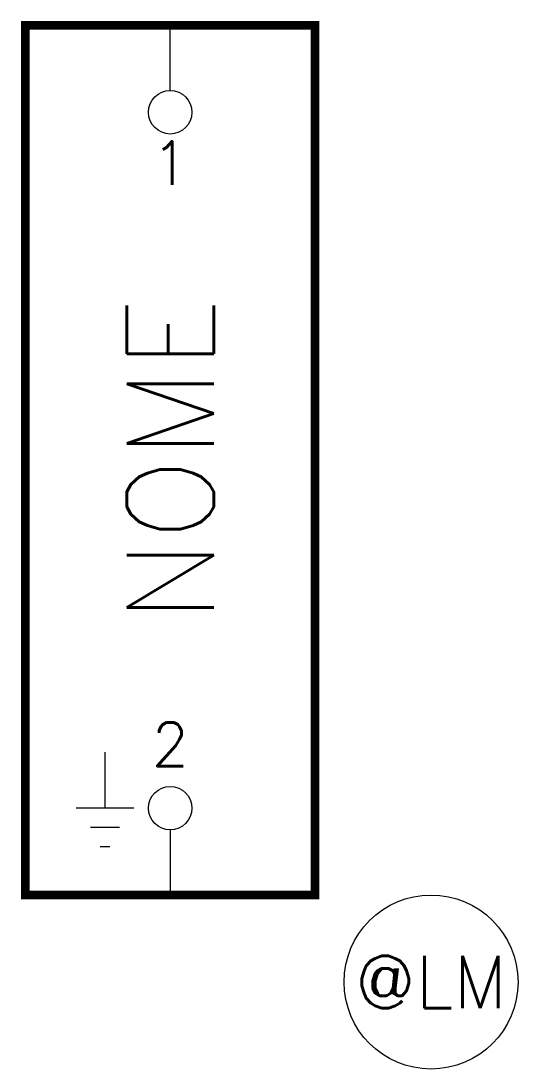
# Model space of a CAD drawing. Header units: millimetres. Extents: x -0.1 to 17, y -36 to 0.1.
import ezdxf
from ezdxf.enums import TextEntityAlignment as Align

# ---------------------------------------------------------------- set-up
doc = ezdxf.new("R2010")
doc.units = ezdxf.units.MM
doc.header["$LTSCALE"] = 10
doc.styles.add('romans', font='romans.shx', dxfattribs={"width": 0.9})

msp = doc.modelspace()

# ---------------------------------------------------------------- linework, layer by layer
for p, q in [((5, -2.25), (5, 0)), ((2.75, -27), (2.75, -25.067)), ((3.75, -27), (1.75, -27)), ((3.25, -27.667), (2.25, -27.667)), ((5, -27.75), (5, -30)), ((2.917, -28.333), (2.583, -28.333))]:
    msp.add_line(p, q)
at = {"color": 5, "const_width": 0.3, "flags": 128}
msp.add_lwpolyline([(10, -30), (10, 0), (0, 0), (0, -30)], close=True, dxfattribs=at)
at = {"color": 7}
for centre in [(5, -3), (5, -27)]:
    msp.add_circle(centre, 0.75, dxfattribs=at)
msp.add_circle((14, -33), 3)

# ---------------------------------------------------------------- texts
at = {"style": 'romans', "flags": 4}
msp.add_attdef('1', text='1', height=1.5, dxfattribs=at).set_placement((5, -4), align=Align.TOP_CENTER)
msp.add_attdef('NOME', text='NOME', height=3, rotation=90, dxfattribs=at).set_placement((5, -15), align=Align.MIDDLE)
msp.add_attdef('2', text='2', height=1.5, dxfattribs=at).set_placement((5, -26), align=Align.BOTTOM_CENTER)
at = {"lineweight": -3, "style": 'romans', "flags": 4}
msp.add_attdef('@LM', text='@LM', height=1.8, dxfattribs=at).set_placement((14, -33), align=Align.MIDDLE)

doc.saveas('drawing.dxf')
